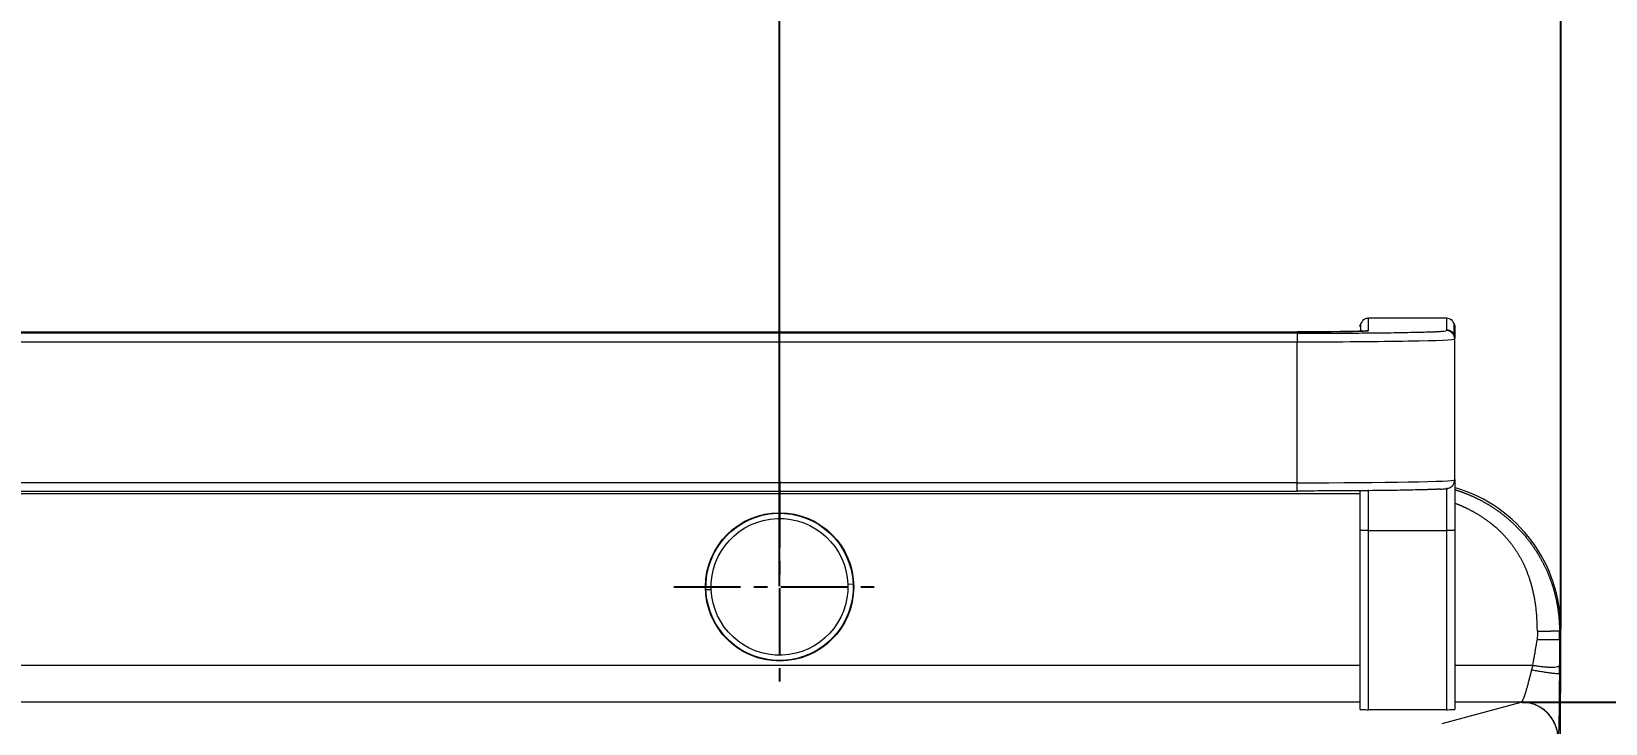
# Model space of a CAD drawing. Header units: millimetres. Extents: x 17284 to 19660, y -6011 to -2651.
# Drawn here: x 18109.7 to 18259.3, y -4804.7 to -4738.9 of the extents above; entities that cross this region are included whole.
import ezdxf

# ---------------------------------------------------------------- set-up
doc = ezdxf.new("R2010")
doc.units = ezdxf.units.MM
doc.linetypes.add('CENTERX2', pattern=[101.6, 63.5, -12.7, 12.7, -12.7])
doc.layers.add('CENTER', color=1, linetype='CENTERX2')
doc.layers.add('DIM', color=3, linetype='Continuous', lineweight=13)
doc.styles.get("Standard").update_dxf_attribs({"font": 'arial.ttf'})
doc.dimstyles.get("Standard").update_dxf_attribs({"dimtxt": 0.18, "dimasz": 0.18, "dimexe": 0.18, "dimexo": 0.0625, "dimgap": 0.09, "dimtad": 0, "dimtih": 1, "dimtoh": 1, "dimdec": 1, "dimdsep": 46, "dimtxsty": 'Standard', "dimcen": 0.09, "dimadec": 0, "dimazin": 0, "dimtfac": 1, "dimtdec": 1, "dimtofl": 0, "dimtmove": 0, "dimatfit": 3, "dimfxl": 1, "dimtolj": 1, "dimtzin": 0, "dimarcsym": 0})
doc.dimstyles.new('사본 Standard', dxfattribs={"dimtxt": 15, "dimasz": 15, "dimexe": 0.18, "dimexo": 0.0625, "dimgap": 5, "dimtad": 0, "dimdec": 1, "dimdsep": 46, "dimtxsty": 'Standard', "dimcen": 0.09, "dimadec": 0, "dimazin": 0, "dimtfac": 1, "dimtdec": 1, "dimtofl": 0, "dimtmove": 0, "dimatfit": 3, "dimfxl": 1, "dimtolj": 1, "dimtzin": 0, "dimarcsym": 0})

# ---------------------------------------------------------------- blocks, each defined once
blk = doc.blocks.new('*D58')
at = {"layer": 'Defpoints', "color": 0, "transparency": 16777216}
for p in [(18255.09, -4637.17), (17740.52, -4795.76), (18255.09, -4795.76)]:
    blk.add_point(p, dxfattribs=at)
at = {"layer": 'DIM', "color": 0, "lineweight": -2, "transparency": 16777216}
for p, q in [((17740.52, -4795.7), (17740.52, -4636.99)), ((17758.52, -4637.17), (17923.68, -4637.17)), ((18237.09, -4637.17), (17973.37, -4637.17)), ((18255.09, -4795.7), (18255.09, -4636.99))]:
    blk.add_line(p, q, dxfattribs=at)
at = {"layer": 'DIM', "color": 0, "transparency": 16777216}
for points in [[(17758.52, -4634.17), (17758.52, -4640.17), (17740.52, -4637.17)], [(18237.09, -4634.17), (18237.09, -4640.17), (18255.09, -4637.17)]]:
    blk.add_solid(points, dxfattribs=at)
at = {"layer": 'DIM', "color": 0, "transparency": 16777216, "insert": (17948.52, -4637.17), "char_height": 18, "attachment_point": 5}
blk.add_mtext('\\A1;514', dxfattribs=at)
blk = doc.blocks.new('*D60')
at = {"layer": 'Defpoints', "color": 0, "transparency": 16777216}
for p in [(18180.81, -4693.51), (17814.81, -4791.73), (18180.81, -4791.73)]:
    blk.add_point(p, dxfattribs=at)
at = {"layer": 'DIM', "color": 0, "lineweight": -2, "transparency": 16777216}
for p, q in [((17814.81, -4791.67), (17814.81, -4693.33)), ((17832.81, -4693.51), (17922.56, -4693.51)), ((18162.81, -4693.51), (17972.31, -4693.51)), ((18180.81, -4791.67), (18180.81, -4693.33))]:
    blk.add_line(p, q, dxfattribs=at)
at = {"layer": 'DIM', "color": 0, "transparency": 16777216}
for points in [[(17832.81, -4690.51), (17832.81, -4696.51), (17814.81, -4693.51)], [(18162.81, -4690.51), (18162.81, -4696.51), (18180.81, -4693.51)]]:
    blk.add_solid(points, dxfattribs=at)
at = {"layer": 'DIM', "color": 0, "transparency": 16777216, "insert": (17947.44, -4693.51), "char_height": 18, "attachment_point": 5}
blk.add_mtext('\\A1;366', dxfattribs=at)
blk = doc.blocks.new('*D63')
at = {"layer": 'Defpoints', "color": 0, "transparency": 16777216}
for p in [(18251.32, -4802.68), (18251.32, -5647.37), (18403.43, -5647.37)]:
    blk.add_point(p, dxfattribs=at)
at = {"layer": 'DIM', "color": 0, "lineweight": -2, "transparency": 16777216}
for p, q in [((18251.38, -4802.68), (18403.61, -4802.68)), ((18403.43, -4820.68), (18403.43, -5629.37)), ((18251.38, -5647.37), (18403.61, -5647.37))]:
    blk.add_line(p, q, dxfattribs=at)
at = {"layer": 'DIM', "color": 0, "transparency": 16777216}
for points in [[(18400.43, -4820.68), (18406.43, -4820.68), (18403.43, -4802.68)], [(18400.43, -5629.37), (18406.43, -5629.37), (18403.43, -5647.37)]]:
    blk.add_solid(points, dxfattribs=at)
at = {"layer": 'DIM', "color": 3, "transparency": 16777216, "insert": (18390.42, -5225.03), "char_height": 18, "attachment_point": 5, "rotation": 90}
blk.add_mtext('\\A1;{\\fGulim|b0|i0|c129|p50;선반까지 높이 1000~1050mm}', dxfattribs=at)

msp = doc.modelspace()

# ---------------------------------------------------------------- linework, layer by layer
at = {"linetype": 'Continuous', "lineweight": 18}
for p, q in [((18236.81, -4766.15), (18244.21, -4766.15)), ((17766.01, -4767.49), (18230.01, -4767.49)), ((18236.64, -4767.39), (18236.64, -4767.39)), ((18245.01, -4768.17), (18245.01, -4768.08)), ((18245.01, -4781.57), (18245.01, -4768.17)), ((17766.01, -4782.62), (18230.01, -4782.62)), ((18254.77, -4923.22), (18255.09, -4795.76)), ((18244.21, -4803.41), (18236.81, -4803.41))]:
    msp.add_line(p, q, dxfattribs=at)
at = {"linetype": 'Continuous', "lineweight": 13}
for p, q in [((18230.01, -4767.62), (17766.01, -4767.62)), ((18230.01, -4767.62), (18230.01, -4768.43)), ((18236.81, -4767.37), (18236.81, -4767.28)), ((17766.01, -4768.43), (18230.01, -4768.43)), ((18230.01, -4781.83), (18230.01, -4768.43)), ((18230.01, -4781.83), (17766.01, -4781.83)), ((18230.01, -4782.62), (18230.01, -4781.83)), ((18236, -4782.89), (18008.8, -4782.89)), ((18244.21, -4786.41), (18236.81, -4786.41)), ((18187.8, -4791.47), (18187.3, -4791.49)), ((18173.81, -4791.99), (18174.31, -4791.97)), ((18255.09, -4795.76), (18254.96, -4795.9)), ((18015.2, -4799.18), (18236, -4799.18)), ((18245, -4799.18), (18252.42, -4799.18)), ((18236, -4802.68), (18015.21, -4802.68)), ((18243.82, -4804.72), (18251.32, -4802.68)), ((18251.33, -4802.68), (18245, -4802.68))]:
    msp.add_line(p, q, dxfattribs=at)
at = {"linetype": 'Continuous', "lineweight": 18, "extrusion": (0, 0, -1)}
for radius, start, end in [(7, 357.8784, 177.8784), (7.05, 270, 90), (7.05, 90, 270), (7, 177.8784, 357.8784)]:
    msp.add_arc((-18180.81, -4791.73), radius, start, end, dxfattribs=at)
at = {"linetype": 'Continuous', "lineweight": 13, "extrusion": (0, 0, -1)}
for start, end in [(357.8784, 177.8784), (177.8784, 357.8784)]:
    msp.add_arc((-18180.81, -4791.73), 6.5, start, end, dxfattribs=at)
at = {"linetype": 'Continuous', "lineweight": 13}
for centre, major_axis, ratio, start_param, end_param in [((18230.01, -4767.37), (-6.8, 0), 0.017452, 1.570796, 3.141593), ((18236.81, -4768.17), (-0.8, 0), 0.999848, 4.712389, 4.922679), ((18244.21, -4768.17), (0.8, 0), 0.999848, 0, 1.570796), ((18230.01, -4768.17), (-15, 0), 0.017452, 1.570796, 3.141593), ((18230.01, -4781.57), (15, 0), 0.017452, 4.712389, 6.283185)]:
    msp.add_ellipse(centre, major_axis=major_axis, ratio=ratio, start_param=start_param, end_param=end_param, dxfattribs=at)
at = {"linetype": 'Continuous', "lineweight": 18}
msp.add_ellipse((18241.09, -4795.73), major_axis=(-9.86, -9.94), ratio=0.999698, start_param=2.349818, end_param=3.633277, dxfattribs=at)
for points, degree, knots in [([(18236.39, -4766.35), (18236.35, -4766.32), (18236.29, -4766.35), (18236.25, -4766.38), (18236.23, -4766.47)], 3, [0, 0, 0, 0, 0.56271, 1, 1, 1, 1]), ([(18236.81, -4766.2), (18236.7, -4766.2), (18236.55, -4766.23), (18236.36, -4766.33), (18236.28, -4766.4), (18236.24, -4766.44)], 3, [0, 0, 0, 0, 0.482443, 0.739098, 1, 1, 1, 1]), ([(18244.78, -4766.44), (18244.74, -4766.4), (18244.65, -4766.33), (18244.46, -4766.23), (18244.31, -4766.2), (18244.21, -4766.2)], 3, [0, 0, 0, 0, 0.2609, 0.517555, 1, 1, 1, 1]), ([(18244.79, -4766.47), (18244.77, -4766.38), (18244.72, -4766.35), (18244.66, -4766.32), (18244.63, -4766.35)], 3, [0, 0, 0, 0, 0.437656, 1, 1, 1, 1]), ([(18236.64, -4767.39), (18236.64, -4767.39), (18236.65, -4767.39), (18236.53, -4767.41), (18236.12, -4767.43), (18235.09, -4767.45), (18233.48, -4767.48), (18231.68, -4767.49), (18230.51, -4767.49), (18230.01, -4767.49)], 3, [0, 0, 0, 0, 0.001842, 0.068472, 0.215787, 0.416921, 0.631802, 0.848979, 1, 1, 1, 1]), ([(18230.01, -4767.62), (18230.44, -4767.62), (18231.09, -4767.62), (18231.84, -4767.62), (18232.22, -4767.62), (18232.4, -4767.62), (18232.48, -4767.62), (18232.54, -4767.62), (18232.56, -4767.62), (18233.04, -4767.61), (18233.71, -4767.61), (18234.48, -4767.61), (18234.86, -4767.61), (18235.05, -4767.6), (18235.13, -4767.6), (18235.18, -4767.6), (18235.21, -4767.6), (18235.68, -4767.6), (18236.33, -4767.59), (18237.06, -4767.59), (18237.42, -4767.58), (18237.58, -4767.58), (18237.68, -4767.58), (18237.73, -4767.58), (18238.6, -4767.57), (18239.36, -4767.56), (18240.39, -4767.54), (18240.89, -4767.53), (18241.41, -4767.52), (18241.65, -4767.51), (18241.76, -4767.51), (18241.83, -4767.51), (18241.86, -4767.51), (18242.16, -4767.5), (18242.52, -4767.49), (18242.88, -4767.48), (18243.05, -4767.47), (18243.13, -4767.47), (18243.17, -4767.47), (18243.19, -4767.46), (18243.2, -4767.46), (18243.38, -4767.46), (18243.53, -4767.45), (18243.65, -4767.44)], 3, [0, 0, 0, 0, 0.076957, 0.115436, 0.134675, 0.144295, 0.149104, 0.149104, 0.153914, 0.153914, 0.230871, 0.26935, 0.288589, 0.298209, 0.303019, 0.303019, 0.307828, 0.307828, 0.384786, 0.423264, 0.442503, 0.452123, 0.452123, 0.461743, 0.461743, 0.615657, 0.615657, 0.692614, 0.731093, 0.750332, 0.759952, 0.759952, 0.769571, 0.769571, 0.846528, 0.885007, 0.904246, 0.913866, 0.918676, 0.918676, 0.923485, 0.923485, 1, 1, 1, 1]), ([(18236.06, -4766.74), (18236.06, -4766.79), (18236.06, -4766.89), (18236.06, -4767.01), (18236.06, -4767.1), (18236.06, -4767.19), (18236.06, -4767.27), (18236.06, -4767.35), (18236.06, -4767.4), (18236.06, -4767.42), (18236.06, -4767.43)], 3, [0, 0, 0, 0, 0.234935, 0.412453, 0.536317, 0.650507, 0.767662, 0.884818, 0.999008, 1, 1, 1, 1]), ([(18244.95, -4767.79), (18244.95, -4767.74), (18244.95, -4767.65), (18244.95, -4767.52), (18244.95, -4767.43), (18244.95, -4767.35), (18244.95, -4767.27), (18244.95, -4767.19), (18244.95, -4767.1), (18244.95, -4767.01), (18244.95, -4766.89), (18244.95, -4766.79), (18244.95, -4766.74)], 3, [0, 0, 0, 0, 0.153019, 0.268642, 0.349318, 0.423693, 0.5, 0.576307, 0.650682, 0.731358, 0.846981, 1, 1, 1, 1]), ([(18245.01, -4767), (18245.01, -4767.01), (18245.01, -4767.02), (18245.01, -4767.07), (18245.01, -4767.1), (18245.01, -4767.16), (18245.01, -4767.19), (18245.01, -4767.24), (18245.01, -4767.27), (18245.01, -4767.29), (18245.01, -4767.31), (18245.01, -4767.31), (18245.01, -4767.32), (18245.01, -4767.32), (18245.01, -4767.32), (18245.01, -4767.32), (18245.01, -4767.32), (18245.01, -4767.32), (18245.01, -4767.32), (18245.01, -4767.32), (18245.01, -4767.32), (18245.01, -4767.33), (18245.01, -4767.37), (18245.01, -4767.39), (18245.01, -4767.4), (18245.01, -4767.41), (18245.01, -4767.41), (18245.01, -4767.42), (18245.01, -4767.42), (18245.01, -4767.42), (18245.01, -4767.42), (18245.01, -4767.45), (18245.01, -4767.48), (18245.01, -4767.5), (18245.01, -4767.51), (18245.01, -4767.51), (18245.01, -4767.51), (18245.01, -4767.51), (18245.01, -4767.51), (18245.01, -4767.51), (18245.01, -4767.51), (18245.01, -4767.51), (18245.01, -4767.51), (18245.01, -4767.51), (18245.01, -4767.55), (18245.01, -4767.59), (18245.01, -4767.65), (18245.01, -4767.68), (18245.01, -4767.69), (18245.01, -4767.7), (18245.01, -4767.7), (18245.01, -4767.7), (18245.01, -4767.7), (18245.01, -4767.7), (18245.01, -4767.7), (18245.01, -4767.7), (18245.01, -4767.7), (18245.01, -4767.7), (18245.01, -4767.94), (18245.01, -4768.06), (18245.01, -4768.08)], 3, [0, 0, 0, 0, 0.032095, 0.032095, 0.120086, 0.120086, 0.208078, 0.208078, 0.252073, 0.274071, 0.28507, 0.29057, 0.293319, 0.294694, 0.295382, 0.295725, 0.295897, 0.295983, 0.295983, 0.296069, 0.296069, 0.340065, 0.362063, 0.373061, 0.378561, 0.381311, 0.382686, 0.383373, 0.383717, 0.383717, 0.38406, 0.38406, 0.428056, 0.450054, 0.461053, 0.466552, 0.469302, 0.470677, 0.471364, 0.471708, 0.47188, 0.471966, 0.471966, 0.472052, 0.472052, 0.560043, 0.604039, 0.626037, 0.637036, 0.642535, 0.645285, 0.64666, 0.647347, 0.647691, 0.647863, 0.647949, 0.647949, 0.648034, 0.648034, 1, 1, 1, 1]), ([(18243.61, -4782.44), (18243.56, -4782.44), (18243.47, -4782.45), (18243.35, -4782.45), (18243.28, -4782.46), (18243.25, -4782.46), (18243.23, -4782.46), (18243.22, -4782.46), (18243.03, -4782.47), (18242.74, -4782.48), (18242.33, -4782.49), (18242.12, -4782.5), (18242.02, -4782.5), (18241.96, -4782.5), (18241.93, -4782.5), (18241.36, -4782.52), (18240.74, -4782.53), (18239.7, -4782.55), (18239.16, -4782.56), (18238.48, -4782.57), (18238.13, -4782.57), (18237.98, -4782.57), (18237.88, -4782.58), (18237.83, -4782.58), (18237.38, -4782.58), (18236.76, -4782.59), (18236.01, -4782.59), (18235.62, -4782.6), (18235.43, -4782.6), (18235.35, -4782.6), (18235.29, -4782.6), (18235.26, -4782.6), (18234.81, -4782.6), (18234.15, -4782.61), (18233.38, -4782.61), (18232.99, -4782.61), (18232.79, -4782.61), (18232.7, -4782.61), (18232.65, -4782.61), (18232.62, -4782.61), (18231.74, -4782.62), (18230.88, -4782.62), (18230.01, -4782.62)], 3, [0, 0, 0, 0, 0.030595, 0.049983, 0.059677, 0.064524, 0.064524, 0.069371, 0.069371, 0.146923, 0.185699, 0.205088, 0.214782, 0.214782, 0.224476, 0.224476, 0.379581, 0.379581, 0.457133, 0.495909, 0.515297, 0.524991, 0.524991, 0.534685, 0.534685, 0.612238, 0.651014, 0.670402, 0.680096, 0.684943, 0.684943, 0.68979, 0.68979, 0.767343, 0.806119, 0.825507, 0.835201, 0.840048, 0.840048, 0.844895, 0.844895, 1, 1, 1, 1]), ([(18236.01, -4786.31), (18236.01, -4785.6), (18236.01, -4784.98), (18236.01, -4784.38), (18236.01, -4783.83), (18236.01, -4783.32), (18236.01, -4782.85), (18236.01, -4782.68), (18236.01, -4782.53)], 2, [0, 0, 0, 0.296011, 0.296011, 0.592022, 0.592022, 0.888034, 0.888034, 1, 1, 1]), ([(18243.59, -4782.44), (18243.8, -4782.43), (18244.1, -4782.41), (18244.28, -4782.38), (18244.45, -4782.35), (18244.65, -4782.25), (18244.83, -4782.09), (18244.97, -4781.85), (18245.01, -4781.67), (18245.01, -4781.57)], 3, [0, 0, 0, 0, 0.391703, 0.634875, 0.761559, 0.8181, 0.874184, 0.937835, 1, 1, 1, 1]), ([(18245.01, -4781.53), (18245.01, -4781.76), (18245.01, -4782.06), (18245.01, -4782.42), (18245.01, -4782.87), (18245.01, -4783.34), (18245.01, -4783.85), (18245.01, -4784.38), (18245.01, -4784.99), (18245.01, -4785.6), (18245.01, -4786.31)], 2, [0, 0, 0, 0.168917, 0.168917, 0.376688, 0.376688, 0.584459, 0.584459, 0.792229, 0.792229, 1, 1, 1]), ([(18245.02, -4782.49), (18245.03, -4782.5), (18245.07, -4782.51), (18245.14, -4782.53), (18245.23, -4782.56), (18245.31, -4782.59), (18245.4, -4782.61), (18245.49, -4782.64), (18245.58, -4782.68), (18245.67, -4782.71), (18245.76, -4782.74), (18245.85, -4782.77), (18245.94, -4782.81), (18246.03, -4782.84), (18246.12, -4782.88), (18246.21, -4782.91), (18246.3, -4782.95), (18246.39, -4782.99), (18246.48, -4783.03), (18246.57, -4783.07), (18246.66, -4783.11), (18246.76, -4783.15), (18246.85, -4783.19), (18246.94, -4783.23), (18247.03, -4783.28), (18247.13, -4783.32), (18247.22, -4783.37), (18247.31, -4783.42), (18247.41, -4783.46), (18247.5, -4783.51), (18247.6, -4783.56), (18247.69, -4783.61), (18247.78, -4783.67), (18247.88, -4783.72), (18247.97, -4783.77), (18248.07, -4783.83), (18248.16, -4783.88), (18248.25, -4783.94), (18248.35, -4784), (18248.44, -4784.06), (18248.54, -4784.12), (18248.63, -4784.18), (18248.73, -4784.24), (18248.82, -4784.31), (18248.92, -4784.37), (18249.01, -4784.44), (18249.1, -4784.5), (18249.2, -4784.57), (18249.29, -4784.64), (18249.39, -4784.71), (18249.48, -4784.78), (18249.57, -4784.85), (18249.67, -4784.93), (18249.76, -4785), (18249.85, -4785.08), (18249.95, -4785.15), (18250.04, -4785.23), (18250.13, -4785.31), (18250.22, -4785.39), (18250.31, -4785.47), (18250.41, -4785.56), (18250.5, -4785.64), (18250.59, -4785.73), (18250.68, -4785.81), (18250.77, -4785.9), (18250.87, -4786), (18250.98, -4786.11), (18251.11, -4786.24), (18251.23, -4786.37), (18251.34, -4786.5), (18251.46, -4786.63), (18251.57, -4786.76), (18251.69, -4786.89), (18251.8, -4787.02), (18251.9, -4787.16), (18252.01, -4787.29), (18252.11, -4787.42), (18252.21, -4787.56), (18252.31, -4787.69), (18252.41, -4787.83), (18252.5, -4787.97), (18252.6, -4788.1), (18252.69, -4788.24), (18252.78, -4788.38), (18252.86, -4788.51), (18252.95, -4788.65), (18253.03, -4788.79), (18253.11, -4788.93), (18253.19, -4789.07), (18253.26, -4789.21), (18253.34, -4789.35), (18253.41, -4789.48), (18253.48, -4789.62), (18253.55, -4789.76), (18253.62, -4789.9), (18253.68, -4790.04), (18253.75, -4790.18), (18253.81, -4790.32), (18253.87, -4790.46), (18253.92, -4790.6), (18253.98, -4790.73), (18254.03, -4790.87), (18254.08, -4791.01), (18254.14, -4791.15), (18254.18, -4791.29), (18254.23, -4791.42), (18254.28, -4791.56), (18254.32, -4791.7), (18254.36, -4791.83), (18254.4, -4791.97), (18254.44, -4792.11), (18254.48, -4792.24), (18254.51, -4792.38), (18254.55, -4792.51), (18254.58, -4792.64), (18254.61, -4792.78), (18254.64, -4792.91), (18254.67, -4793.04), (18254.69, -4793.17), (18254.72, -4793.3), (18254.74, -4793.43), (18254.77, -4793.56), (18254.79, -4793.69), (18254.81, -4793.82), (18254.82, -4793.95), (18254.84, -4794.08), (18254.86, -4794.21), (18254.87, -4794.33), (18254.89, -4794.46), (18254.9, -4794.58), (18254.91, -4794.7), (18254.92, -4794.83), (18254.93, -4794.95), (18254.93, -4795.07), (18254.94, -4795.19), (18254.95, -4795.31), (18254.95, -4795.43), (18254.95, -4795.55), (18254.96, -4795.67), (18254.96, -4795.79), (18254.96, -4795.86), (18254.96, -4795.9)], 3, [0, 0, 0, 0, 0.002141, 0.007216, 0.012323, 0.017462, 0.022633, 0.027836, 0.033071, 0.038338, 0.043638, 0.048969, 0.054333, 0.059729, 0.065157, 0.070617, 0.076109, 0.081633, 0.087189, 0.092777, 0.098398, 0.104051, 0.109735, 0.115452, 0.121201, 0.126982, 0.132795, 0.138641, 0.144518, 0.150427, 0.156369, 0.162343, 0.168349, 0.174387, 0.180457, 0.186559, 0.192693, 0.19886, 0.205058, 0.211289, 0.217552, 0.223847, 0.230174, 0.236533, 0.242925, 0.249348, 0.255804, 0.262291, 0.268811, 0.275363, 0.281947, 0.288563, 0.295212, 0.301892, 0.308605, 0.31535, 0.322126, 0.328935, 0.335777, 0.34265, 0.349555, 0.356493, 0.363462, 0.370464, 0.377498, 0.384564, 0.394508, 0.404404, 0.414253, 0.424056, 0.43381, 0.443518, 0.453179, 0.462792, 0.472358, 0.481878, 0.49135, 0.500775, 0.510152, 0.519483, 0.528767, 0.538003, 0.547193, 0.556335, 0.56543, 0.574479, 0.58348, 0.592434, 0.601341, 0.610201, 0.619014, 0.627781, 0.6365, 0.645172, 0.653797, 0.662375, 0.670907, 0.679391, 0.687828, 0.696219, 0.704562, 0.712859, 0.721109, 0.729312, 0.737468, 0.745577, 0.75364, 0.761655, 0.769624, 0.777546, 0.785421, 0.79325, 0.801031, 0.808766, 0.816455, 0.824096, 0.831691, 0.839239, 0.84674, 0.854195, 0.861603, 0.868965, 0.87628, 0.883548, 0.89077, 0.897945, 0.905074, 0.912156, 0.919192, 0.926181, 0.933124, 0.94002, 0.94687, 0.953673, 0.96043, 0.967141, 0.973805, 0.980423, 0.986995, 0.993521, 1, 1, 1, 1]), ([(18252.86, -4795.94), (18252.85, -4794.55), (18252.69, -4793.4), (18252.53, -4792.29), (18252.22, -4791.26), (18251.93, -4790.31), (18251.52, -4789.47), (18251.12, -4788.67), (18250.6, -4787.94), (18249.67, -4786.64), (18248.37, -4785.64), (18247.42, -4784.9), (18246.28, -4784.34), (18245.67, -4784.03), (18245.01, -4783.79)], 2, [0, 0, 0, 0.103477, 0.103477, 0.206954, 0.206954, 0.31043, 0.31043, 0.413907, 0.413907, 0.620861, 0.620861, 0.827815, 0.827815, 1, 1, 1]), ([(18236.01, -4803.39), (18236.01, -4801.97), (18236.01, -4799.83), (18236.01, -4797.34), (18236.01, -4796.1), (18236.01, -4795.47), (18236.01, -4795.16), (18236.01, -4795.01), (18236.01, -4794.93), (18236.01, -4794.89), (18236.01, -4794.87), (18236.01, -4794.86), (18236.01, -4794.86), (18236.01, -4794.85), (18236.01, -4794.61), (18236.01, -4793.89), (18236.01, -4792.44), (18236.01, -4791.56), (18236.01, -4791.09), (18236.01, -4790.84), (18236.01, -4790.71), (18236.01, -4790.65), (18236.01, -4790.62), (18236.01, -4790.6), (18236.01, -4790.04), (18236.01, -4789.36), (18236.01, -4788.82), (18236.01, -4788.61), (18236.01, -4788.52), (18236.01, -4788.48), (18236.01, -4788.46), (18236.01, -4788.46), (18236.01, -4788.45), (18236.01, -4788.45), (18236.01, -4788.45), (18236.01, -4788.45), (18236.01, -4788.11), (18236.01, -4787.73), (18236.01, -4787.48), (18236.01, -4787.41), (18236.01, -4787.39), (18236.01, -4787.38), (18236.01, -4787.38), (18236.01, -4787.38), (18236.01, -4787.38), (18236.01, -4787.38), (18236.01, -4787.38), (18236.01, -4787.29), (18236.01, -4787.16), (18236.01, -4787), (18236.01, -4786.92), (18236.01, -4786.88), (18236.01, -4786.86), (18236.01, -4786.86), (18236.01, -4786.85), (18236.01, -4786.85), (18236.01, -4786.77), (18236.01, -4786.69), (18236.01, -4786.62), (18236.01, -4786.6), (18236.01, -4786.59), (18236.01, -4786.58), (18236.01, -4786.58), (18236.01, -4786.58), (18236.01, -4786.58), (18236.01, -4786.43), (18236.01, -4786.34), (18236.01, -4786.31)], 3, [0, 0, 0, 0, 0.25, 0.375, 0.4375, 0.46875, 0.484375, 0.492188, 0.496094, 0.498047, 0.499023, 0.499512, 0.499512, 0.5, 0.5, 0.625, 0.6875, 0.71875, 0.734375, 0.742188, 0.746094, 0.748047, 0.748047, 0.75, 0.75, 0.8125, 0.84375, 0.859375, 0.867188, 0.871094, 0.873047, 0.874023, 0.874512, 0.874756, 0.874756, 0.875, 0.875, 0.90625, 0.921875, 0.929688, 0.933594, 0.935547, 0.936523, 0.937012, 0.937256, 0.937256, 0.9375, 0.9375, 0.953125, 0.960938, 0.964844, 0.966797, 0.967773, 0.968262, 0.968262, 0.96875, 0.96875, 0.976563, 0.980469, 0.982422, 0.983398, 0.983887, 0.984131, 0.984131, 0.984375, 0.984375, 1, 1, 1, 1]), ([(18245.01, -4786.31), (18245.01, -4786.33), (18245.01, -4786.37), (18245.01, -4786.46), (18245.01, -4786.52), (18245.01, -4786.55), (18245.01, -4786.56), (18245.01, -4786.57), (18245.01, -4786.57), (18245.01, -4786.58), (18245.01, -4786.61), (18245.01, -4786.66), (18245.01, -4786.74), (18245.01, -4786.79), (18245.01, -4786.81), (18245.01, -4786.83), (18245.01, -4786.84), (18245.01, -4787.02), (18245.01, -4787.2), (18245.01, -4787.73), (18245.01, -4788.09), (18245.01, -4788.8), (18245.01, -4789.16), (18245.01, -4789.69), (18245.01, -4789.96), (18245.01, -4790.27), (18245.01, -4790.43), (18245.01, -4790.5), (18245.01, -4790.54), (18245.01, -4790.56), (18245.01, -4790.57), (18245.01, -4790.58), (18245.01, -4790.58), (18245.01, -4790.58), (18245.01, -4790.63), (18245.01, -4791.21), (18245.01, -4792.74), (18245.01, -4793.72), (18245.01, -4794.27), (18245.01, -4794.56), (18245.01, -4794.7), (18245.01, -4794.78), (18245.01, -4794.81), (18245.01, -4794.83), (18245.01, -4794.84), (18245.01, -4794.85), (18245.01, -4794.85), (18245.01, -4797.7), (18245.01, -4800.54), (18245.01, -4803.39)], 3, [0, 0, 0, 0, 0.007812, 0.011719, 0.013672, 0.014648, 0.015137, 0.015381, 0.015381, 0.015625, 0.015625, 0.023437, 0.027344, 0.029297, 0.030273, 0.030273, 0.03125, 0.03125, 0.0625, 0.0625, 0.125, 0.125, 0.1875, 0.1875, 0.21875, 0.234375, 0.242187, 0.246094, 0.248047, 0.249023, 0.249512, 0.249756, 0.249756, 0.25, 0.25, 0.375, 0.4375, 0.46875, 0.484375, 0.492187, 0.496094, 0.498047, 0.499023, 0.499512, 0.499756, 0.499756, 0.5, 0.5, 1, 1, 1, 1]), ([(18252.86, -4795.94), (18252.86, -4795.94), (18252.88, -4795.94), (18252.89, -4795.94), (18252.91, -4795.94), (18252.93, -4795.94), (18252.95, -4795.94), (18252.97, -4795.94), (18252.99, -4795.94), (18253.01, -4795.94), (18253.03, -4795.94), (18253.05, -4795.94), (18253.07, -4795.94), (18253.09, -4795.94), (18253.11, -4795.94), (18253.13, -4795.94), (18253.16, -4795.94), (18253.18, -4795.94), (18253.2, -4795.93), (18253.22, -4795.93), (18253.24, -4795.93), (18253.26, -4795.93), (18253.29, -4795.93), (18253.31, -4795.93), (18253.33, -4795.93), (18253.36, -4795.93), (18253.38, -4795.93), (18253.4, -4795.93), (18253.43, -4795.93), (18253.45, -4795.93), (18253.47, -4795.93), (18253.5, -4795.93), (18253.52, -4795.93), (18253.54, -4795.93), (18253.57, -4795.93), (18253.59, -4795.93), (18253.62, -4795.93), (18253.64, -4795.93), (18253.67, -4795.93), (18253.69, -4795.93), (18253.72, -4795.93), (18253.74, -4795.93), (18253.77, -4795.93), (18253.79, -4795.93), (18253.82, -4795.93), (18253.84, -4795.93), (18253.87, -4795.93), (18253.89, -4795.93), (18253.92, -4795.93), (18253.94, -4795.93), (18253.97, -4795.93), (18253.99, -4795.93), (18254.02, -4795.93), (18254.04, -4795.93), (18254.07, -4795.93), (18254.09, -4795.93), (18254.12, -4795.93), (18254.14, -4795.93), (18254.16, -4795.92), (18254.19, -4795.92), (18254.21, -4795.92), (18254.24, -4795.92), (18254.26, -4795.92), (18254.29, -4795.92), (18254.31, -4795.92), (18254.33, -4795.92), (18254.36, -4795.92), (18254.38, -4795.92), (18254.4, -4795.92), (18254.42, -4795.92), (18254.45, -4795.92), (18254.47, -4795.92), (18254.49, -4795.92), (18254.51, -4795.92), (18254.53, -4795.92), (18254.55, -4795.92), (18254.57, -4795.92), (18254.59, -4795.92), (18254.61, -4795.92), (18254.63, -4795.92), (18254.65, -4795.92), (18254.67, -4795.92), (18254.69, -4795.92), (18254.71, -4795.91), (18254.72, -4795.91), (18254.74, -4795.91), (18254.76, -4795.91), (18254.77, -4795.91), (18254.79, -4795.91), (18254.8, -4795.91), (18254.82, -4795.91), (18254.83, -4795.91), (18254.84, -4795.91), (18254.85, -4795.91), (18254.87, -4795.91), (18254.88, -4795.91), (18254.89, -4795.91), (18254.9, -4795.91), (18254.91, -4795.91), (18254.92, -4795.91), (18254.92, -4795.91), (18254.93, -4795.91), (18254.94, -4795.91), (18254.94, -4795.9), (18254.95, -4795.9), (18254.95, -4795.9), (18254.95, -4795.9), (18254.96, -4795.9), (18254.96, -4795.9), (18254.96, -4795.9)], 3, [0, 0, 0, 0, 0.005626, 0.011323, 0.017089, 0.022925, 0.028831, 0.034807, 0.040853, 0.04697, 0.053156, 0.059413, 0.06574, 0.072138, 0.078606, 0.085145, 0.091754, 0.098433, 0.105183, 0.112004, 0.118896, 0.125858, 0.132891, 0.139994, 0.147168, 0.154413, 0.161728, 0.169114, 0.176571, 0.184098, 0.191696, 0.199365, 0.207104, 0.214913, 0.222792, 0.230742, 0.238762, 0.246853, 0.255013, 0.263243, 0.271543, 0.279913, 0.288352, 0.296861, 0.305439, 0.314087, 0.322804, 0.33159, 0.340444, 0.349368, 0.358361, 0.367422, 0.376552, 0.38575, 0.395017, 0.404353, 0.413757, 0.423229, 0.43277, 0.44238, 0.452058, 0.461805, 0.471621, 0.481507, 0.491461, 0.501486, 0.51158, 0.521745, 0.531981, 0.542288, 0.552667, 0.563117, 0.573639, 0.584233, 0.594899, 0.605638, 0.616449, 0.627333, 0.638289, 0.649317, 0.660418, 0.671591, 0.682837, 0.694154, 0.705544, 0.717005, 0.728538, 0.740143, 0.751818, 0.763565, 0.775382, 0.787269, 0.799227, 0.811255, 0.823352, 0.835519, 0.847755, 0.860061, 0.872436, 0.884879, 0.897392, 0.909974, 0.922624, 0.935345, 0.948134, 0.960994, 0.973925, 0.986926, 1, 1, 1, 1]), ([(18252.42, -4799.18), (18252.46, -4799), (18252.49, -4798.79), (18252.53, -4798.62), (18252.54, -4798.55), (18252.54, -4798.52), (18252.54, -4798.51), (18252.55, -4798.51), (18252.55, -4798.5), (18252.55, -4798.5), (18252.57, -4798.4), (18252.59, -4798.24), (18252.63, -4798.06), (18252.65, -4797.98), (18252.65, -4797.93), (18252.66, -4797.91), (18252.66, -4797.9), (18252.66, -4797.89), (18252.76, -4797.37), (18252.82, -4797), (18252.85, -4796.76)], 3, [0, 0, 0, 0, 0.125, 0.1875, 0.21875, 0.234375, 0.242188, 0.246094, 0.246094, 0.25, 0.25, 0.375, 0.4375, 0.46875, 0.484375, 0.492188, 0.492188, 0.5, 0.5, 1, 1, 1, 1]), ([(18254.95, -4796.76), (18254.95, -4796.76), (18254.95, -4796.76), (18254.95, -4796.76), (18254.95, -4796.76), (18254.95, -4796.76), (18254.95, -4796.76), (18254.95, -4796.76), (18254.94, -4796.76), (18254.94, -4796.76), (18254.93, -4796.76), (18254.93, -4796.76), (18254.92, -4796.76), (18254.91, -4796.76), (18254.9, -4796.76), (18254.89, -4796.76), (18254.88, -4796.76), (18254.86, -4796.76), (18254.85, -4796.76), (18254.83, -4796.77), (18254.81, -4796.77), (18254.79, -4796.77), (18254.76, -4796.77), (18254.74, -4796.77), (18254.7, -4796.77), (18254.65, -4796.77), (18254.58, -4796.77), (18254.49, -4796.77), (18254.41, -4796.77), (18254.33, -4796.77), (18254.25, -4796.77), (18254.12, -4796.77), (18253.92, -4796.77), (18253.71, -4796.77), (18253.53, -4796.77), (18253.41, -4796.77), (18253.3, -4796.76), (18253.21, -4796.76), (18253.12, -4796.76), (18253.05, -4796.76), (18252.98, -4796.76), (18252.93, -4796.76), (18252.89, -4796.76), (18252.86, -4796.76), (18252.85, -4796.76)], 3, [0, 0, 0, 0, 0.00695, 0.014444, 0.022488, 0.031089, 0.040254, 0.049991, 0.060309, 0.071214, 0.082716, 0.094824, 0.107547, 0.120894, 0.134875, 0.149496, 0.164765, 0.180689, 0.197273, 0.214525, 0.232451, 0.251057, 0.265066, 0.284462, 0.30932, 0.339717, 0.375723, 0.427854, 0.469357, 0.500051, 0.526263, 0.576932, 0.651606, 0.748975, 0.790701, 0.82846, 0.862347, 0.892458, 0.918906, 0.941811, 0.961282, 0.977417, 0.990299, 1, 1, 1, 1]), ([(18254.95, -4796.76), (18254.95, -4796.87), (18254.95, -4797.02), (18254.95, -4797.18), (18254.95, -4797.25), (18254.95, -4797.28), (18254.95, -4797.3), (18254.95, -4797.32), (18254.95, -4797.39), (18254.95, -4797.51), (18254.95, -4797.69), (18254.95, -4797.78), (18254.95, -4797.84), (18254.95, -4797.86), (18254.95, -4797.88), (18254.95, -4797.88), (18254.95, -4797.89), (18254.95, -4797.89), (18254.96, -4798.75), (18254.96, -4799.18), (18254.96, -4799.18)], 3, [0, 0, 0, 0, 0.125, 0.1875, 0.21875, 0.234375, 0.234375, 0.25, 0.25, 0.375, 0.4375, 0.46875, 0.484375, 0.492187, 0.496094, 0.498047, 0.498047, 0.5, 0.5, 1, 1, 1, 1]), ([(18254.95, -4800), (18254.96, -4799.93), (18254.96, -4799.82), (18254.96, -4799.7), (18254.96, -4799.64), (18254.96, -4799.61), (18254.96, -4799.6), (18254.96, -4799.59), (18254.96, -4799.59), (18254.96, -4799.59), (18254.96, -4799.58), (18254.96, -4799.54), (18254.96, -4799.4), (18254.96, -4799.3), (18254.96, -4799.18)], 3, [0, 0, 0, 0, 0.25, 0.375, 0.4375, 0.46875, 0.484375, 0.492187, 0.492187, 0.5, 0.5, 0.75, 0.75, 1, 1, 1, 1]), ([(18254.95, -4800), (18254.95, -4801.15), (18254.94, -4802.21), (18254.94, -4802.74), (18254.92, -4803.72), (18254.91, -4804.57), (18254.9, -4804.93), (18254.89, -4805.3), (18254.88, -4805.55), (18254.87, -4805.82), (18254.85, -4806.13), (18254.84, -4806.19)], 2, [0, 0, 0, 0.25, 0.25, 0.375, 0.5, 0.625, 0.625, 0.75, 0.75, 0.875, 1, 1, 1]), ([(18236.01, -4803.39), (18236.01, -4803.39), (18236.13, -4803.4), (18236.51, -4803.4), (18236.71, -4803.41), (18236.81, -4803.41)], 3, [0, 0, 0, 0, 0.497715, 0.748858, 1, 1, 1, 1]), ([(18244.21, -4803.41), (18244.3, -4803.41), (18244.51, -4803.4), (18244.89, -4803.4), (18245.01, -4803.39), (18245.01, -4803.39)], 3, [0, 0, 0, 0, 0.251052, 0.502105, 1, 1, 1, 1]), ([(18251.33, -4802.68), (18251.33, -4802.68), (18251.33, -4802.68), (18251.33, -4802.68), (18251.33, -4802.68), (18251.32, -4802.68), (18251.32, -4802.68), (18251.33, -4802.68), (18251.32, -4802.68), (18251.32, -4802.68)], 3, [0, 0, 0, 0, 0.25, 0.25, 0.375, 0.375, 0.5, 0.5, 1, 1, 1, 1]), ([(18253.81, -4803.71), (18253.47, -4803.36), (18252.64, -4802.83), (18251.75, -4802.68), (18251.33, -4802.68)], 3, [0, 0, 0, 0, 0.50071, 1, 1, 1, 1]), ([(18254.84, -4806.19), (18254.84, -4805.78), (18254.69, -4804.88), (18254.16, -4804.05), (18253.81, -4803.71), (18253.81, -4803.71)], 3, [0, 0, 0, 0, 0.498874, 0.999792, 1, 1, 1, 1])]:
    msp.add_open_spline(points, degree=degree, knots=knots, dxfattribs=at)
at = {"linetype": 'Continuous', "lineweight": 13}
for points, knots in [([(18236.81, -4767.28), (18236.81, -4767.13), (18236.81, -4766.89), (18236.81, -4766.61), (18236.81, -4766.45), (18236.81, -4766.35), (18236.81, -4766.27), (18236.81, -4766.22), (18236.81, -4766.19), (18236.81, -4766.18), (18236.81, -4766.17), (18236.81, -4766.16), (18236.81, -4766.15), (18236.81, -4766.15), (18236.81, -4766.15)], [0, 0, 0, 0, 0.422208, 0.633312, 0.738864, 0.844416, 0.897192, 0.949968, 0.963162, 0.976356, 0.982953, 0.98955, 0.996147, 1, 1, 1, 1]), ([(18244.21, -4766.15), (18244.21, -4766.15), (18244.21, -4766.15), (18244.21, -4766.16), (18244.21, -4766.18), (18244.21, -4766.19), (18244.21, -4766.22), (18244.21, -4766.27), (18244.21, -4766.39), (18244.21, -4766.57), (18244.21, -4766.89), (18244.21, -4767.13), (18244.21, -4767.28)], [0, 0, 0, 0, 0.003853, 0.01045, 0.023644, 0.036838, 0.050032, 0.102808, 0.155584, 0.366688, 0.577792, 1, 1, 1, 1]), ([(18243.65, -4767.44), (18243.65, -4767.44), (18243.72, -4767.44), (18243.8, -4767.43), (18243.89, -4767.42), (18243.93, -4767.42), (18243.95, -4767.42), (18243.96, -4767.42), (18243.97, -4767.42), (18244.13, -4767.4), (18244.21, -4767.39), (18244.21, -4767.37)], [0, 0, 0, 0, 0.001913, 0.168261, 0.251435, 0.293022, 0.313815, 0.313815, 0.334609, 0.334609, 1, 1, 1, 1]), ([(18244.21, -4767.28), (18244.3, -4767.28), (18244.51, -4767.32), (18244.79, -4767.5), (18244.97, -4767.79), (18245.01, -4767.99), (18245.01, -4768.08)], [0, 0, 0, 0, 0.251186, 0.502371, 0.753557, 1, 1, 1, 1]), ([(18236.81, -4786.34), (18236.81, -4786.18), (18236.81, -4785.39), (18236.81, -4784), (18236.81, -4782.96), (18236.81, -4782.54), (18236.81, -4782.52)], [0, 0, 0, 0, 0.10861, 0.542414, 0.976219, 1, 1, 1, 1]), ([(18244.21, -4782.31), (18244.21, -4782.4), (18244.21, -4782.87), (18244.21, -4784), (18244.21, -4785.39), (18244.21, -4786.18), (18244.21, -4786.34)], [0, 0, 0, 0, 0.098017, 0.498833, 0.899649, 1, 1, 1, 1]), ([(18236.81, -4803.41), (18236.81, -4800.47), (18236.81, -4796.06), (18236.81, -4790.92), (18236.81, -4788.53), (18236.81, -4787.52), (18236.81, -4787.15), (18236.81, -4786.88), (18236.81, -4786.62), (18236.81, -4786.47), (18236.81, -4786.41)], [0, 0, 0, 0, 0.518545, 0.777818, 0.907454, 0.939864, 0.956068, 0.972273, 0.988477, 1, 1, 1, 1]), ([(18244.21, -4786.34), (18244.3, -4786.34), (18244.4, -4786.34), (18244.6, -4786.33), (18244.7, -4786.33), (18244.85, -4786.33), (18244.91, -4786.32), (18244.99, -4786.32), (18245.01, -4786.31), (18245.01, -4786.31)], [0, 0, 0, 0, 0.25, 0.25, 0.5, 0.5, 0.75, 0.75, 1, 1, 1, 1]), ([(18244.21, -4786.41), (18244.21, -4786.47), (18244.21, -4786.62), (18244.21, -4786.88), (18244.21, -4787.15), (18244.21, -4787.52), (18244.21, -4788.53), (18244.21, -4790.92), (18244.21, -4796.06), (18244.21, -4800.47), (18244.21, -4803.41)], [0, 0, 0, 0, 0.011523, 0.027727, 0.043932, 0.060136, 0.092546, 0.222182, 0.481455, 1, 1, 1, 1]), ([(18252.42, -4799.18), (18252.42, -4799.19), (18252.42, -4799.21), (18252.41, -4799.24), (18252.4, -4799.27), (18252.39, -4799.31), (18252.38, -4799.34), (18252.37, -4799.38), (18252.36, -4799.41), (18252.35, -4799.45), (18252.34, -4799.49), (18252.33, -4799.52), (18252.32, -4799.56), (18252.31, -4799.6), (18252.3, -4799.63), (18252.3, -4799.64)], [0, 0, 0, 0, 0.069727, 0.139543, 0.209947, 0.281417, 0.354416, 0.42939, 0.506725, 0.586268, 0.667515, 0.749974, 0.833173, 0.91666, 1, 1, 1, 1]), ([(18252.42, -4799.18), (18252.57, -4799.2), (18252.87, -4799.25), (18253.34, -4799.31), (18253.8, -4799.35), (18254.21, -4799.37), (18254.54, -4799.35), (18254.78, -4799.32), (18254.92, -4799.26), (18254.95, -4799.21), (18254.96, -4799.18)], [0, 0, 0, 0, 0.124614, 0.249722, 0.37483, 0.499938, 0.625046, 0.750155, 0.875263, 1, 1, 1, 1]), ([(18252.3, -4799.64), (18252.29, -4799.65), (18252.29, -4799.67), (18252.28, -4799.69), (18252.28, -4799.72), (18252.27, -4799.75), (18252.26, -4799.77), (18252.26, -4799.8), (18252.25, -4799.83), (18252.24, -4799.86), (18252.23, -4799.89), (18252.23, -4799.92), (18252.22, -4799.95), (18252.21, -4799.98), (18252.2, -4800.01), (18252.2, -4800.04), (18252.19, -4800.07), (18252.18, -4800.1), (18252.17, -4800.13), (18252.17, -4800.16), (18252.16, -4800.19), (18252.15, -4800.22), (18252.14, -4800.25), (18252.13, -4800.28), (18252.13, -4800.32), (18252.12, -4800.35), (18252.11, -4800.38), (18252.1, -4800.41), (18252.09, -4800.45), (18252.08, -4800.48), (18252.08, -4800.51), (18252.07, -4800.55), (18252.06, -4800.58), (18252.05, -4800.61), (18252.04, -4800.65), (18252.03, -4800.68), (18252.01, -4800.76), (18251.98, -4800.88), (18251.94, -4801.04), (18251.9, -4801.19), (18251.86, -4801.33), (18251.82, -4801.46), (18251.79, -4801.58), (18251.75, -4801.69), (18251.73, -4801.77), (18251.71, -4801.82), (18251.7, -4801.85), (18251.7, -4801.87), (18251.69, -4801.9), (18251.68, -4801.92), (18251.67, -4801.95), (18251.66, -4801.97), (18251.66, -4801.99), (18251.65, -4802.02), (18251.64, -4802.04), (18251.63, -4802.06), (18251.63, -4802.08), (18251.62, -4802.1), (18251.61, -4802.12), (18251.61, -4802.14), (18251.6, -4802.16), (18251.59, -4802.19), (18251.57, -4802.24), (18251.55, -4802.29), (18251.53, -4802.34), (18251.52, -4802.38), (18251.49, -4802.44), (18251.46, -4802.5), (18251.44, -4802.55), (18251.42, -4802.58), (18251.41, -4802.6), (18251.4, -4802.61), (18251.4, -4802.62), (18251.39, -4802.63), (18251.39, -4802.63), (18251.38, -4802.64), (18251.38, -4802.65), (18251.37, -4802.65), (18251.37, -4802.66), (18251.36, -4802.66), (18251.36, -4802.67), (18251.35, -4802.67), (18251.35, -4802.67), (18251.34, -4802.67), (18251.34, -4802.68), (18251.33, -4802.68), (18251.33, -4802.68)], [0, 0, 0, 0, 0.005346, 0.010792, 0.016336, 0.021971, 0.027692, 0.033494, 0.039369, 0.045311, 0.051313, 0.057367, 0.063469, 0.069622, 0.075828, 0.08209, 0.08841, 0.094792, 0.101239, 0.107755, 0.114342, 0.121003, 0.127736, 0.134541, 0.141418, 0.148365, 0.155383, 0.162469, 0.169624, 0.176846, 0.184134, 0.191488, 0.198907, 0.206388, 0.213932, 0.221537, 0.229202, 0.26724, 0.304391, 0.34054, 0.375522, 0.409361, 0.442269, 0.474477, 0.505683, 0.513613, 0.521517, 0.52939, 0.537227, 0.545025, 0.552778, 0.560482, 0.56814, 0.575771, 0.583396, 0.591036, 0.598713, 0.606448, 0.614264, 0.622174, 0.626174, 0.63738, 0.655995, 0.681923, 0.700971, 0.721345, 0.742998, 0.791601, 0.828517, 0.854187, 0.868894, 0.877303, 0.885705, 0.894107, 0.902549, 0.911092, 0.9198, 0.928712, 0.937842, 0.947202, 0.956725, 0.966216, 0.975469, 0.98429, 0.992519, 1, 1, 1, 1]), ([(18254.95, -4800), (18254.95, -4800), (18254.92, -4800.01), (18254.77, -4800.01), (18254.52, -4799.98), (18254.17, -4799.94), (18253.74, -4799.88), (18253.26, -4799.8), (18252.77, -4799.72), (18252.45, -4799.67), (18252.3, -4799.64)], [0, 0, 0, 0, 0.125129, 0.250259, 0.375388, 0.500517, 0.625647, 0.750776, 0.875906, 1, 1, 1, 1]), ([(18254.83, -4806.2), (18254.83, -4805.79), (18254.68, -4804.89), (18253.88, -4803.64), (18252.63, -4802.83), (18251.73, -4802.68), (18251.32, -4802.68)], [0, 0, 0, 0, 0.250024, 0.499976, 0.749929, 1, 1, 1, 1])]:
    msp.add_open_spline(points, degree=3, knots=knots, dxfattribs=at)
at = {"linetype": 'Continuous', "lineweight": 18}
for points, degree in [([(18236.01, -4767.01), (18236, -4766.74), (18236.24, -4766.51)], 2), ([(18244.78, -4766.51), (18245.02, -4766.74), (18245.01, -4767.01)], 2), ([(18254.95, -4796.76), (18254.96, -4796.47), (18254.96, -4796.19), (18254.96, -4795.9)], 3)]:
    msp.add_open_spline(points, degree=degree, dxfattribs=at)
at = {"linetype": 'Continuous', "lineweight": 13}
for points in [[(18244.21, -4767.28), (18244.21, -4767.31), (18244.21, -4767.34), (18244.21, -4767.37)], [(18236.01, -4786.31), (18236.01, -4786.31), (18236.04, -4786.32), (18236.22, -4786.33), (18236.51, -4786.34), (18236.71, -4786.34), (18236.81, -4786.34)], [(18236.81, -4786.41), (18236.81, -4786.38), (18236.81, -4786.36), (18236.81, -4786.34)], [(18244.21, -4786.34), (18244.21, -4786.36), (18244.21, -4786.38), (18244.21, -4786.41)], [(18252.86, -4795.94), (18252.86, -4796.21), (18252.86, -4796.49), (18252.85, -4796.76)]]:
    msp.add_open_spline(points, degree=3, dxfattribs=at)
at = {"layer": 'CENTER', "ltscale": 0.1}
for p, q in [((18180.81, -4781.68), (18180.81, -4801.78)), ((18170.76, -4791.73), (18190.86, -4791.73))]:
    msp.add_line(p, q, dxfattribs=at)

# ---------------------------------------------------------------- dimensions: what is measured, and where the dimension line sits
at = {"layer": 'DIM', "color": 3}
dim = msp.add_linear_dim(base=(18255.09, -4637.17), p1=(17740.52, -4795.76), p2=(18255.09, -4795.76), text='514', dimstyle='Standard', override={"dimtxt": 18, "dimasz": 18, "dimgap": 5}, dxfattribs=at)
dim.commit()
dim.dimension.update_dxf_attribs({"geometry": '*D58', "text_midpoint": (17948.52, -4637.17), "dimtype": 160})
dim = msp.add_linear_dim(base=(18180.81, -4693.51), p1=(17814.81, -4791.73), p2=(18180.81, -4791.73), dimstyle='Standard', override={"dimtxt": 18, "dimasz": 18, "dimgap": 5}, dxfattribs=at)
dim.commit()
dim.dimension.update_dxf_attribs({"geometry": '*D60', "text_midpoint": (17947.44, -4693.51), "dimtype": 160})
dim = msp.add_linear_dim(base=(18403.43, -5647.37), p1=(18251.32, -4802.68), p2=(18251.32, -5647.37), angle=90, text='{\\fGulim|b0|i0|c129|p50;선반까지 높이 1000~1050mm}', dimstyle='사본 Standard', override={"dimtxt": 18, "dimasz": 18, "dimgap": 3, "dimtad": 3, "dimclrt": 3}, dxfattribs=at)
dim.commit()
dim.dimension.update_dxf_attribs({"geometry": '*D63', "text_midpoint": (18390.42, -5225.03)})

# ---------------------------------------------------------------- leaders
msp.add_leader([(18005.81, -4746.17), (18087.97, -4582.66), (18343.19, -4582.66)], dimstyle='Standard', override={"dimtxt": 18, "dimasz": 18, "dimgap": 5}, dxfattribs=at)

doc.saveas('drawing.dxf')
